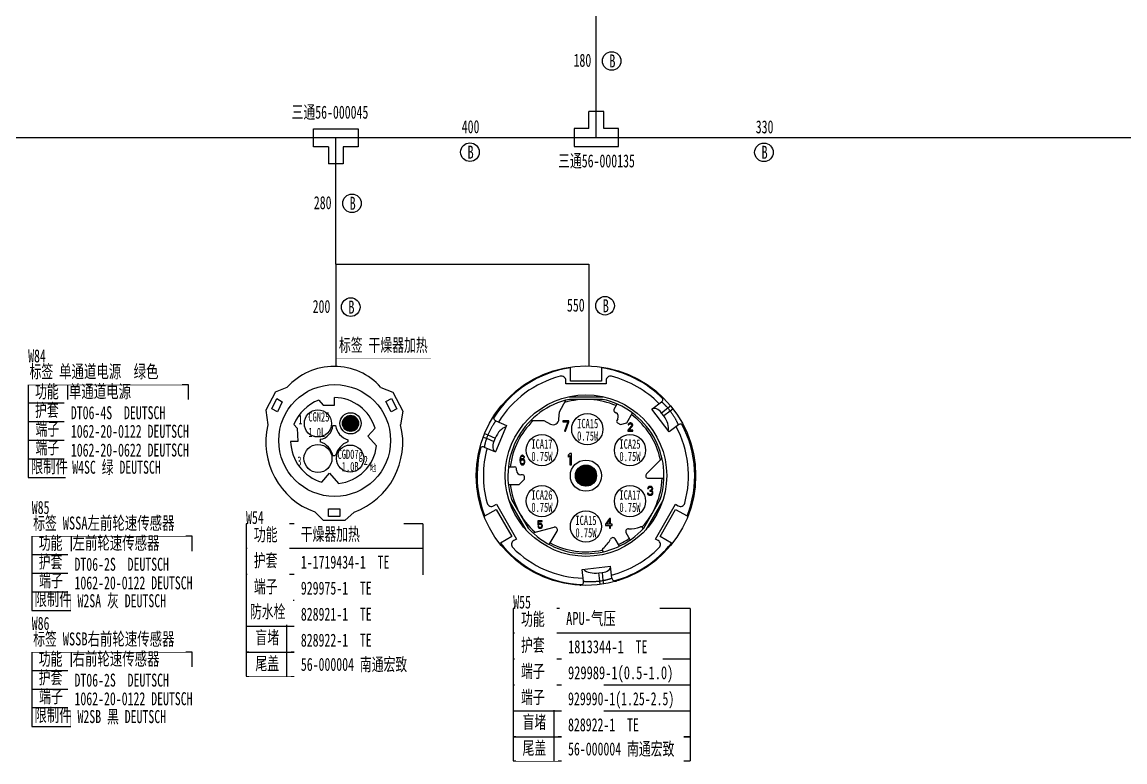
# Model space of a CAD drawing. Header units: millimetres. Extents: x 3853 to 7217, y 3585 to 4426.
# Drawn here: x 6281 to 6577.7, y 3937.1 to 4136.1 of the extents above; entities that cross this region are included whole.
import ezdxf

# ---------------------------------------------------------------- set-up
doc = ezdxf.new("R2010")
doc.units = ezdxf.units.MM
doc.layers.add('_0', color=7, linetype='Continuous', lineweight=25)
doc.styles.add('标准', font='', dxfattribs={"width": 0.667})
doc.styles.get('标准').set_extended_font_data('SimSun')

msp = doc.modelspace()

# ---------------------------------------------------------------- hatches: boundary and pattern name
at = {"layer": '_0', "linetype": 'ByBlock', "lineweight": -3}
h = msp.add_hatch(dxfattribs=at)
h.set_pattern_fill('ANSI31', color=0, scale=0.08)
h.set_pattern_definition([(45, (6111.45527, 3532.0358), (-0.17960512, 0.17960512), [])])
edge = h.paths.add_edge_path()
edge.add_ellipse((6369.35, 4028.15), major_axis=(2.17, 0), ratio=1, start_angle=0, end_angle=360)
h = msp.add_hatch(dxfattribs=at)
h.set_pattern_fill('ANSI31', color=0, scale=0.08)
h.set_pattern_definition([(45, (6291.17642, 3519.05682), (-0.17960512, 0.17960512), [])])
edge = h.paths.add_edge_path()
edge.add_ellipse((6432.69, 4014.09), major_axis=(2.84, 0), ratio=1, start_angle=0, end_angle=360)

# ---------------------------------------------------------------- linework, layer by layer
at = {"layer": '_0', "lineweight": -3}
for p, q in [((6435.47, 4105.01), (6435.47, 4218.13)), ((6365.37, 4070.94), (6365.37, 4105.01)), ((6365.37, 4070.94), (6433.51, 4070.94)), ((6433.51, 4070.94), (6433.51, 4043.6)), ((6377.51, 4037.83), (6380.76, 4036.57)), ((6460.72, 3978.36), (6460.71, 3937.36))]:
    msp.add_line(p, q, dxfattribs=at)
at = {"layer": '_0', "color": 0, "linetype": 'ByBlock', "lineweight": -3}
for p, q in [((6433.49, 4107.48), (6433.49, 4112.06)), ((6437.47, 4112.06), (6433.49, 4112.06)), ((6437.47, 4107.48), (6437.47, 4112.06)), ((4904.13, 4105.01), (7107.1, 4105.01)), ((6363.38, 4102.52), (6363.38, 4097.94)), ((6367.36, 4102.52), (6367.36, 4097.94)), ((6367.36, 4097.94), (6363.38, 4097.94)), ((6428.49, 4039.53), (6428.49, 4043.06)), ((6436.89, 4043.06), (6436.89, 4039.53)), ((6427.29, 4038.81), (6427.29, 4039.65)), ((6436.89, 4039.53), (6428.49, 4039.53)), ((6438.09, 4039.65), (6438.09, 4038.81)), ((6282.6, 4038.63), (6325.62, 4038.63)), ((6282.6, 4038.63), (6282.6, 4018.59)), ((6282.6, 4038.63), (6282.6, 4013.55)), ((6293.23, 4038.63), (6293.23, 4018.59)), ((6293.23, 4038.63), (6293.23, 4013.55)), ((6325.62, 4038.63), (6325.62, 4018.59)), ((6325.62, 4038.63), (6325.62, 4013.55)), ((6349.18, 4036.64), (6346.52, 4031.67)), ((6349.18, 4036.64), (6352.31, 4037.86)), ((6380.76, 4036.57), (6383.4, 4031.45)), ((6438.09, 4038.81), (6427.29, 4038.81)), ((6282.6, 4033.63), (6325.62, 4033.63)), ((6348.13, 4032.03), (6349.51, 4034.81)), ((6349.51, 4034.81), (6350.98, 4033.93)), ((6350.98, 4033.93), (6349.68, 4031.28)), ((6360.8, 4034.38), (6361.95, 4033.09)), ((6361.95, 4033.09), (6365.07, 4033.09)), ((6365.07, 4033.09), (6365.07, 4035.1)), ((6378.82, 4034.03), (6380.37, 4034.81)), ((6380.26, 4031.21), (6378.82, 4034.03)), ((6380.37, 4034.81), (6381.83, 4032.1)), ((6425.53, 4031.29), (6427.32, 4034.39)), ((6428.15, 4035.33), (6437.23, 4035.33)), ((6437.16, 4034.61), (6428.23, 4034.61)), ((6441.04, 4033.35), (6440.21, 4031.91)), ((6450.46, 4031.98), (6453.04, 4033.93)), ((6452.42, 4035.72), (6452.62, 4035.87)), ((6346.52, 4031.67), (6347.11, 4027.73)), ((6349.68, 4031.28), (6348.13, 4032.03)), ((6381.83, 4032.1), (6380.26, 4031.21)), ((6383.4, 4031.45), (6382.82, 4027.79)), ((6408.09, 4030.4), (6408.31, 4030.3)), ((6425.43, 4029.29), (6425.53, 4031.29)), ((6440.39, 4031.26), (6440.8, 4031.02)), ((6443.65, 4028.27), (6445.2, 4030.95)), ((6455.08, 4025.85), (6450.46, 4031.98)), ((6454.76, 4032.22), (6453.05, 4030.93)), ((6453.63, 4030.17), (6453.05, 4030.93)), ((6455.36, 4031.47), (6453.63, 4030.17)), ((6455.5, 4032.83), (6454.76, 4032.22)), ((6456.12, 4032.05), (6455.36, 4031.47)), ((6282.6, 4028.63), (6325.62, 4028.63)), ((6354.08, 4027.88), (6355.02, 4026.9)), ((6364.6, 4027.56), (6365.34, 4027.56)), ((6411.31, 4027.6), (6408.31, 4020.53)), ((6408.41, 4028.83), (6411.31, 4027.6)), ((6417.8, 4028.89), (6421.37, 4028.89)), ((6421.37, 4028.89), (6423.16, 4027.98)), ((6426.45, 4028.83), (6426.45, 4028.54)), ((6428.1, 4028.83), (6426.45, 4028.83)), ((6426.45, 4028.54), (6427.82, 4028.54)), ((6427.82, 4028.54), (6426.91, 4026.09)), ((6427.18, 4026.09), (6428.1, 4028.54)), ((6428.1, 4028.54), (6428.1, 4028.83)), ((6441.24, 4029.38), (6441, 4028.96)), ((6441.18, 4028.31), (6442.01, 4027.83)), ((6442.01, 4027.83), (6443.65, 4028.27)), ((6444.98, 4027.47), (6443.97, 4026.32)), ((6444.04, 4027.93), (6444.01, 4027.75)), ((6444.01, 4027.75), (6444.19, 4027.75)), ((6444.19, 4028.12), (6444.04, 4027.93)), ((6444.33, 4028.21), (6444.19, 4028.12)), ((6444.19, 4027.75), (6444.26, 4027.89)), ((6444.26, 4027.89), (6444.37, 4027.98)), ((6444.26, 4026.32), (6445.17, 4027.33)), ((6444.59, 4028.26), (6444.33, 4028.21)), ((6444.37, 4027.98), (6444.55, 4028.03)), ((6444.55, 4028.03), (6444.7, 4028.03)), ((6444.73, 4028.26), (6444.59, 4028.26)), ((6444.7, 4028.03), (6444.88, 4027.98)), ((6444.95, 4028.21), (6444.73, 4028.26)), ((6444.88, 4027.98), (6444.98, 4027.89)), ((6445.09, 4028.12), (6444.95, 4028.21)), ((6444.98, 4027.89), (6445.06, 4027.75)), ((6445.06, 4027.66), (6444.98, 4027.47)), ((6445.06, 4027.75), (6445.06, 4027.66)), ((6445.24, 4027.93), (6445.09, 4028.12)), ((6445.17, 4027.33), (6445.24, 4027.47)), ((6445.27, 4027.75), (6445.24, 4027.93)), ((6445.24, 4027.47), (6445.27, 4027.66)), ((6445.27, 4027.66), (6445.27, 4027.75)), ((6457.6, 4027.75), (6455.08, 4025.85)), ((6459.12, 4027.24), (6458.92, 4027.09)), ((6355.02, 4026.9), (6355.17, 4023.29)), ((6375.94, 4026.84), (6373.96, 4024.75)), ((6373.96, 4024.75), (6376.35, 4022.12)), ((6405.06, 4024.47), (6405.96, 4024.13)), ((6405.42, 4025.39), (6406.31, 4025.03)), ((6405.96, 4024.13), (6407.92, 4023.3)), ((6406.31, 4025.03), (6408.3, 4024.18)), ((6408.3, 4024.18), (6407.92, 4023.3)), ((6426.91, 4026.09), (6427.18, 4026.09)), ((6443.97, 4026.32), (6443.97, 4026.09)), ((6443.97, 4026.09), (6445.27, 4026.09)), ((6445.27, 4026.32), (6444.26, 4026.32)), ((6445.27, 4026.09), (6445.27, 4026.32)), ((6282.6, 4023.63), (6325.62, 4023.63)), ((6355.17, 4023.29), (6353.23, 4023.29)), ((6361.2, 4023.86), (6361.2, 4023.2)), ((6368.66, 4023.72), (6368.66, 4023.21)), ((6405.33, 4021.79), (6408.31, 4020.53)), ((6282.6, 4018.59), (6325.62, 4018.59)), ((6364.58, 4019.48), (6365.34, 4019.48)), ((6404.09, 4020.36), (6403.87, 4020.46)), ((6414.97, 4018.87), (6414.93, 4018.48)), ((6414.93, 4018.48), (6414.93, 4018.09)), ((6415.04, 4019.15), (6414.97, 4018.87)), ((6415.15, 4019.37), (6415.04, 4019.15)), ((6415.11, 4018.48), (6415.15, 4018.81)), ((6415.33, 4018.59), (6415.11, 4018.37)), ((6415.11, 4018.37), (6415.11, 4018.48)), ((6415.33, 4019.54), (6415.15, 4019.37)), ((6415.15, 4018.81), (6415.19, 4018.98)), ((6415.19, 4018.98), (6415.26, 4019.15)), ((6415.19, 4018.09), (6415.26, 4018.2)), ((6415.26, 4019.15), (6415.37, 4019.26)), ((6415.26, 4018.2), (6415.37, 4018.31)), ((6415.51, 4019.6), (6415.33, 4019.54)), ((6415.51, 4018.64), (6415.33, 4018.59)), ((6415.37, 4019.26), (6415.48, 4019.32)), ((6415.37, 4018.31), (6415.48, 4018.37)), ((6415.48, 4019.32), (6415.69, 4019.32)), ((6415.48, 4018.37), (6415.73, 4018.37)), ((6415.66, 4019.6), (6415.51, 4019.6)), ((6415.69, 4018.64), (6415.51, 4018.64)), ((6415.84, 4019.54), (6415.66, 4019.6)), ((6415.69, 4019.32), (6415.8, 4019.26)), ((6415.88, 4018.59), (6415.69, 4018.64)), ((6415.73, 4018.37), (6415.84, 4018.31)), ((6415.8, 4019.26), (6415.91, 4019.15)), ((6416.02, 4019.37), (6415.84, 4019.54)), ((6415.84, 4018.31), (6415.95, 4018.2)), ((6416.06, 4018.42), (6415.88, 4018.59)), ((6415.91, 4019.15), (6415.99, 4018.98)), ((6415.95, 4018.2), (6416.02, 4018.09)), ((6415.99, 4018.98), (6416.17, 4018.98)), ((6416.13, 4019.15), (6416.02, 4019.37)), ((6416.17, 4018.25), (6416.06, 4018.42)), ((6416.17, 4018.98), (6416.13, 4019.15)), ((6416.24, 4017.97), (6416.17, 4018.25)), ((6428.34, 4020.05), (6427.89, 4019.59)), ((6427.89, 4019.59), (6427.89, 4019.07)), ((6427.89, 4019.07), (6428.34, 4019.53)), ((6428.78, 4020.05), (6428.34, 4020.05)), ((6428.34, 4019.53), (6428.34, 4016.97)), ((6428.78, 4016.97), (6428.78, 4020.05)), ((6448.98, 4014.6), (6453.16, 4018.78)), ((6411.83, 4016.49), (6413.49, 4016.49)), ((6413.97, 4015.53), (6413.97, 4016.01)), ((6414.93, 4018.09), (6414.97, 4017.69)), ((6414.97, 4017.69), (6415.04, 4017.41)), ((6415.04, 4017.41), (6415.15, 4017.19)), ((6415.15, 4017.92), (6415.19, 4018.09)), ((6415.15, 4017.75), (6415.15, 4017.92)), ((6415.19, 4017.58), (6415.15, 4017.75)), ((6415.15, 4017.19), (6415.33, 4017.02)), ((6415.26, 4017.41), (6415.19, 4017.58)), ((6415.37, 4017.3), (6415.26, 4017.41)), ((6415.33, 4017.02), (6415.51, 4016.97)), ((6415.48, 4017.25), (6415.37, 4017.3)), ((6415.73, 4017.25), (6415.48, 4017.25)), ((6415.51, 4016.97), (6415.69, 4016.97)), ((6415.69, 4016.97), (6415.88, 4017.02)), ((6415.84, 4017.3), (6415.73, 4017.25)), ((6415.95, 4017.41), (6415.84, 4017.3)), ((6415.88, 4017.02), (6416.06, 4017.19)), ((6416.02, 4017.58), (6415.95, 4017.41)), ((6416.02, 4018.09), (6416.06, 4017.92)), ((6416.06, 4017.75), (6416.02, 4017.58)), ((6416.06, 4017.92), (6416.06, 4017.75)), ((6416.06, 4017.19), (6416.17, 4017.41)), ((6416.17, 4017.41), (6416.24, 4017.69)), ((6416.24, 4017.69), (6416.24, 4017.97)), ((6428.34, 4016.97), (6428.78, 4016.97)), ((6282.6, 4013.55), (6325.62, 4013.55)), ((6361.64, 4012.34), (6363.66, 4014.77)), ((6363.66, 4014.77), (6366.1, 4011.97)), ((6414.69, 4011.69), (6416.13, 4013.13)), ((6415.65, 4014.33), (6415.17, 4014.33)), ((6416.13, 4013.13), (6416.13, 4013.85)), ((6449.49, 4013.37), (6453.68, 4013.37)), ((6411.83, 4011.69), (6414.69, 4011.69)), ((6449.45, 4009.37), (6449.25, 4009.37)), ((6449.25, 4009.37), (6449.29, 4009.22)), ((6449.33, 4010.85), (6449.29, 4010.65)), ((6449.29, 4010.65), (6449.49, 4010.65)), ((6449.49, 4011.05), (6449.33, 4010.85)), ((6449.49, 4009.27), (6449.45, 4009.37)), ((6449.65, 4011.16), (6449.49, 4011.05)), ((6449.49, 4010.65), (6449.57, 4010.8)), ((6449.57, 4009.16), (6449.49, 4009.27)), ((6449.57, 4010.8), (6449.69, 4010.9)), ((6449.93, 4011.21), (6449.65, 4011.16)), ((6449.69, 4010.9), (6449.89, 4010.95)), ((6449.89, 4010.95), (6450.05, 4010.95)), ((6450.05, 4010.13), (6449.89, 4010.13)), ((6449.89, 4010.13), (6449.89, 4009.93)), ((6449.89, 4009.93), (6450.05, 4009.93)), ((6450.01, 4011.21), (6449.93, 4011.21)), ((6450.29, 4011.16), (6450.01, 4011.21)), ((6450.05, 4010.95), (6450.25, 4010.9)), ((6450.29, 4010.24), (6450.05, 4010.13)), ((6450.05, 4009.93), (6450.29, 4009.88)), ((6450.25, 4010.9), (6450.37, 4010.8)), ((6450.45, 4011.05), (6450.29, 4011.16)), ((6450.37, 4010.34), (6450.29, 4010.24)), ((6450.29, 4009.88), (6450.41, 4009.78)), ((6450.37, 4010.8), (6450.45, 4010.65)), ((6450.45, 4010.54), (6450.37, 4010.34)), ((6450.37, 4010.03), (6450.53, 4010.19)), ((6450.57, 4009.93), (6450.37, 4010.03)), ((6450.45, 4009.27), (6450.37, 4009.16)), ((6450.41, 4009.78), (6450.49, 4009.57)), ((6450.61, 4010.85), (6450.45, 4011.05)), ((6450.45, 4010.65), (6450.45, 4010.54)), ((6450.49, 4009.37), (6450.45, 4009.27)), ((6450.49, 4009.57), (6450.49, 4009.37)), ((6450.53, 4010.19), (6450.61, 4010.34)), ((6450.65, 4009.78), (6450.57, 4009.93)), ((6450.65, 4010.65), (6450.61, 4010.85)), ((6450.61, 4010.34), (6450.65, 4010.54)), ((6450.65, 4010.54), (6450.65, 4010.65)), ((6450.69, 4009.57), (6450.65, 4009.78)), ((6450.65, 4009.22), (6450.69, 4009.37)), ((6450.69, 4009.37), (6450.69, 4009.57)), ((6407.85, 4005.98), (6408.58, 4006.4)), ((6408.58, 4006.4), (6413.98, 3997.05)), ((6416.57, 3999.54), (6412.03, 4007.4)), ((6412.69, 4007.69), (6417.15, 3999.96)), ((6448.23, 3999.96), (6452.69, 4007.69)), ((6453.35, 4007.4), (6448.82, 3999.54)), ((6449.29, 4009.22), (6449.37, 4009.06)), ((6449.37, 4009.06), (6449.49, 4008.96)), ((6449.49, 4008.96), (6449.65, 4008.86)), ((6449.65, 4009.11), (6449.57, 4009.16)), ((6449.85, 4009.06), (6449.65, 4009.11)), ((6449.65, 4008.86), (6449.81, 4008.81)), ((6449.81, 4008.81), (6450.13, 4008.81)), ((6450.09, 4009.06), (6449.85, 4009.06)), ((6450.29, 4009.11), (6450.09, 4009.06)), ((6450.13, 4008.81), (6450.29, 4008.86)), ((6450.37, 4009.16), (6450.29, 4009.11)), ((6450.29, 4008.86), (6450.45, 4008.96)), ((6450.45, 4008.96), (6450.57, 4009.06)), ((6450.57, 4009.06), (6450.65, 4009.22)), ((6451.4, 3997.05), (6456.8, 4006.4)), ((6456.8, 4006.4), (6457.53, 4005.98)), ((6362.07, 4002.05), (6359.76, 4004.33)), ((6370.31, 4004.3), (6367.85, 4002.05)), ((6405.5, 4003.24), (6408.56, 4005)), ((6408.56, 4005), (6412.76, 3997.73)), ((6452.62, 3997.73), (6456.82, 4005)), ((6456.82, 4005), (6459.89, 4003.24)), ((6388.83, 4001.11), (6341.23, 4001.11)), ((6367.85, 4002.05), (6362.07, 4002.05)), ((6419.73, 4001.98), (6419.73, 4000.85)), ((6420.9, 4001.98), (6419.73, 4001.98)), ((6419.73, 4000.85), (6419.97, 4000.85)), ((6419.73, 4000.45), (6419.8, 4000.28)), ((6419.94, 4000.45), (6419.73, 4000.45)), ((6419.9, 4001.07), (6419.9, 4001.77)), ((6419.9, 4001.77), (6420.9, 4001.77)), ((6420.07, 4001.2), (6419.9, 4001.07)), ((6420.01, 4000.28), (6419.94, 4000.45)), ((6419.97, 4000.85), (6420.11, 4000.98)), ((6420.25, 4001.24), (6420.07, 4001.2)), ((6420.11, 4000.98), (6420.25, 4001.02)), ((6420.45, 4001.24), (6420.25, 4001.24)), ((6420.25, 4001.02), (6420.45, 4001.02)), ((6420.62, 4001.2), (6420.45, 4001.24)), ((6420.45, 4001.02), (6420.59, 4000.98)), ((6420.59, 4000.98), (6420.69, 4000.89)), ((6420.79, 4001.07), (6420.62, 4001.2)), ((6420.69, 4000.89), (6420.76, 4000.76)), ((6420.76, 4000.41), (6420.69, 4000.28)), ((6420.76, 4000.76), (6420.79, 4000.63)), ((6420.79, 4000.54), (6420.76, 4000.41)), ((6420.9, 4000.89), (6420.79, 4001.07)), ((6420.79, 4000.63), (6420.79, 4000.54)), ((6420.9, 4001.77), (6420.9, 4001.98)), ((6420.97, 4000.67), (6420.9, 4000.89)), ((6420.9, 4000.28), (6420.97, 4000.5)), ((6420.97, 4000.5), (6420.97, 4000.67)), ((6439.02, 4002.56), (6437.97, 4001.05)), ((6437.97, 4001.05), (6437.97, 4000.71)), ((6437.97, 4000.71), (6439.02, 4000.71)), ((6438.28, 4001.05), (6439.02, 4002.11)), ((6439.02, 4001.05), (6438.28, 4001.05)), ((6439.29, 4002.56), (6439.02, 4002.56)), ((6439.02, 4002.11), (6439.02, 4001.05)), ((6439.02, 4000.71), (6439.02, 3999.93)), ((6439.29, 4001.05), (6439.29, 4002.56)), ((6439.72, 4001.05), (6439.29, 4001.05)), ((6439.29, 4000.71), (6439.72, 4000.71)), ((6439.29, 3999.93), (6439.29, 4000.71)), ((6439.72, 4000.71), (6439.72, 4001.05)), ((6283.57, 3997.87), (6326.6, 3997.87)), ((6283.57, 3997.87), (6283.57, 3977.83)), ((6283.57, 3997.87), (6283.57, 3977.83)), ((6294.2, 3997.87), (6294.2, 3977.83)), ((6294.2, 3997.87), (6294.2, 3977.83)), ((6326.6, 3997.87), (6326.6, 3977.83)), ((6326.6, 3997.87), (6326.6, 3977.83)), ((6412.76, 3997.73), (6409.7, 3995.96)), ((6418.4, 3998.7), (6424.11, 4000.23)), ((6419.8, 4000.28), (6419.9, 4000.1)), ((6419.9, 4000.1), (6420.07, 3999.97)), ((6420.11, 4000.19), (6420.01, 4000.28)), ((6420.07, 3999.97), (6420.25, 3999.93)), ((6420.25, 4000.15), (6420.11, 4000.19)), ((6420.45, 4000.15), (6420.25, 4000.15)), ((6420.25, 3999.93), (6420.45, 3999.93)), ((6420.59, 4000.19), (6420.45, 4000.15)), ((6420.45, 3999.93), (6420.62, 3999.97)), ((6420.69, 4000.28), (6420.59, 4000.19)), ((6420.62, 3999.97), (6420.79, 4000.1)), ((6420.79, 4000.1), (6420.9, 4000.28)), ((6422.82, 3995.55), (6424.91, 3999.18)), ((6439.02, 3999.93), (6439.29, 3999.93)), ((6444.61, 3996.8), (6443.49, 3998.74)), ((6448.12, 3999.84), (6447.94, 4000.15)), ((6455.69, 3995.96), (6452.62, 3997.73)), ((6413.98, 3997.05), (6413.25, 3996.63)), ((6441.7, 3995.12), (6440.58, 3997.06)), ((6452.13, 3996.63), (6451.4, 3997.05)), ((6283.57, 3992.87), (6326.6, 3992.87)), ((6437.13, 3993.91), (6437.31, 3993.6)), ((6431.68, 3988.82), (6439.31, 3989.75)), ((6432.07, 3985.69), (6431.68, 3988.82)), ((6439.7, 3986.54), (6439.31, 3989.75)), ((6283.57, 3987.87), (6326.6, 3987.87)), ((6436.15, 3987.91), (6437.1, 3988.03)), ((6436.41, 3985.77), (6436.15, 3987.91)), ((6436.54, 3984.82), (6436.41, 3985.77)), ((6437.36, 3985.91), (6437.1, 3988.03)), ((6437.52, 3984.97), (6437.36, 3985.91)), ((6441.56, 3986.18), (6441.59, 3985.94)), ((6283.57, 3982.87), (6326.6, 3982.87)), ((6430.87, 3984.62), (6430.84, 3984.87)), ((6283.57, 3977.83), (6326.6, 3977.83)), ((6460.72, 3978.36), (6413.12, 3978.36)), ((6283.57, 3966.7), (6326.6, 3966.7)), ((6283.57, 3966.7), (6283.57, 3946.66)), ((6283.57, 3966.7), (6283.57, 3946.66)), ((6294.2, 3966.7), (6294.2, 3946.66)), ((6294.2, 3966.7), (6294.2, 3946.66)), ((6326.6, 3966.7), (6326.6, 3946.66)), ((6326.6, 3966.7), (6326.6, 3946.66)), ((6388.82, 3966.62), (6341.22, 3966.62)), ((6413.11, 3964.86), (6460.72, 3964.86)), ((6283.57, 3961.7), (6326.6, 3961.7)), ((6283.57, 3956.7), (6326.6, 3956.7)), ((6413.12, 3957.86), (6460.72, 3957.86)), ((6413.12, 3957.86), (6460.72, 3957.86)), ((6283.57, 3951.7), (6326.6, 3951.7)), ((6283.57, 3946.66), (6326.6, 3946.66)), ((6460.71, 3943.87), (6413.11, 3943.87))]:
    msp.add_line(p, q, dxfattribs=at)
at = {"layer": '_0', "color": 0}
for p, q in [((6341.23, 3994.61), (6388.83, 3994.6)), ((6413.12, 3971.86), (6460.72, 3971.85)), ((6341.22, 3960.12), (6388.82, 3960.11)), ((6413.11, 3937.37), (6460.71, 3937.36))]:
    msp.add_line(p, q, dxfattribs=at)
at = {"layer": '_0', "color": 0, "linetype": 'ByBlock', "lineweight": -3}
for points in [[(6363.38, 4102.52), (6359.37, 4102.52), (6359.37, 4107.35), (6371.38, 4107.35), (6371.38, 4102.52), (6367.36, 4102.52)], [(6433.49, 4107.48), (6429.48, 4107.48), (6429.48, 4102.65), (6441.48, 4102.65), (6441.48, 4107.48), (6437.47, 4107.48)]]:
    msp.add_lwpolyline(points, dxfattribs=at)
at = {"layer": '_0', "color": 0, "lineweight": -3}
for points in [[(6365.37, 4051.67), (6390.99, 4051.67), (6390.99, 4045.74), (6365.37, 4045.74)], [(6283.57, 4003.79), (6321.99, 4003.79), (6321.99, 3997.87), (6283.57, 3997.87)], [(6283.57, 3972.62), (6321.99, 3972.62), (6321.99, 3966.7), (6283.57, 3966.7)]]:
    msp.add_lwpolyline(points, close=True, dxfattribs=at)
at = {"layer": '_0', "color": 3, "lineweight": -3}
msp.add_lwpolyline([(6282.6, 4044.55), (6321.02, 4044.55), (6321.02, 4038.63), (6282.6, 4038.63)], close=True, dxfattribs=at)
at = {"layer": '_0', "color": 0, "linetype": 'ByBlock', "lineweight": -3}
msp.add_lwpolyline([(6363.46, 4005.18), (6366.44, 4005.18), (6366.44, 4003.09), (6363.46, 4003.09)], close=True, dxfattribs=at)
for centre, radius in [((6439.61, 4125.61), 2.5), ((6369.73, 4087.33), 2.5), ((6369.4, 4059.42), 2.5), ((6437.83, 4059.78), 2.5), ((6432.69, 4014.09), 29.52), ((6365.07, 4023.54), 15.05), ((6432.69, 4014.09), 21.72), ((6360.56, 4028.13), 3.64), ((6369.35, 4028.15), 2.85), ((6369.35, 4028.15), 2.17), ((6433.05, 4026.58), 4.2), ((6420.84, 4020.93), 4.2), ((6444.54, 4020.93), 4.2), ((6360.58, 4018.71), 3.77), ((6369.23, 4018.67), 3.66), ((6432.69, 4014.09), 4.2), ((6432.69, 4014.09), 2.84), ((6420.84, 4007.25), 4.2), ((6444.54, 4007.25), 4.2), ((6432.69, 4000.41), 4.2)]:
    msp.add_circle(centre, radius, dxfattribs=at)
at = {"layer": '_0', "color": 3, "linetype": 'ByBlock', "lineweight": -3}
for centre in [(6401.47, 4101.09), (6480.58, 4101.04)]:
    msp.add_circle(centre, 2.5, dxfattribs=at)
at = {"layer": '_0', "color": 0, "linetype": 'ByBlock', "lineweight": -3}
for centre, radius, start, end in [((6364.89, 4026.59), 16.9, 41.6932, 138.1546), ((6432.69, 4014.09), 29.28, 98.2471, 148.0951), ((6432.69, 4014.09), 29.28, 44.9277, 81.7529), ((6432.69, 4014.09), 27.6, 104.4775, 148.499), ((6426.09, 4039.65), 1.2, 0, 104.4775), ((6439.29, 4039.65), 1.2, 75.5225, 180), ((6432.69, 4014.09), 27.6, 44.495, 75.5225), ((6364.83, 4023.5), 11.6, 110.3186, 157.8148), ((6364.83, 4023.5), 11.6, 16.7278, 88.7913), ((6432.69, 4014.09), 21, 102.2738, 197.7262), ((6432.69, 4014.09), 20.49, 66.728, 106.2748), ((6432.69, 4014.09), 21, 342.2738, 77.7262), ((6452.46, 4034.7), 0.96, 307, 44.2217), ((6408.78, 4029.71), 0.96, 149.1684, 247), ((6440.63, 4031.67), 0.48, 150, 240), ((6440.2, 4029.98), 1.2, 330, 60), ((6432.69, 4014.09), 20.49, 11.9928, 53.272), ((6432.69, 4014.09), 28.56, 37.4815, 39.4081), ((6440.2, 4019.8), 19.12, 37, 37.5885), ((6366.41, 4023.05), 19.86, 166.3751, 250.431), ((6360.56, 4027.85), 4.04, 278.996, 355.9027), ((6369.86, 4028.11), 4.55, 186.9534, 254.7531), ((6363.47, 4023.02), 19.93, 290.0545, 13.8467), ((6432.69, 4014.09), 20.49, 133.7252, 173.272), ((6423.87, 4029.36), 1.56, 242.8664, 357.1336), ((6441.42, 4028.72), 0.48, 150, 240), ((6432.69, 4014.09), 27.6, 344.4775, 28.499), ((6458.18, 4026.98), 0.96, 27.2703, 127), ((6432.69, 4014.09), 29.28, 338.2471, 28.0951), ((6432.69, 4014.09), 28.56, 157.4815, 159.4081), ((6364.83, 4023.5), 11.6, 181.0114, 254.0798), ((6359.65, 4018.39), 5.05, 12.3742, 72.164), ((6370.39, 4018.32), 5.18, 109.5559, 167.1338), ((6364.83, 4023.5), 11.6, 276.3108, 353.1744), ((6432.69, 4014.09), 29.28, 164.9277, 201.7529), ((6404.96, 4020.91), 0.96, 67, 165.1525), ((6432.69, 4014.09), 27.6, 164.495, 195.5225), ((6413.49, 4016.01), 0.48, 0, 90), ((6415.17, 4015.53), 1.2, 180, 270), ((6415.65, 4013.85), 0.48, 0, 90), ((6432.69, 4014.09), 20.49, 317.6418, 357.9858), ((6449.49, 4014.09), 0.72, 135, 270), ((6432.69, 4014.09), 20.49, 186.728, 228.0072), ((6407.25, 4007.02), 1.2, 195.5225, 300), ((6458.13, 4007.02), 1.2, 240, 344.4775), ((6444.54, 4007.25), 7.44, 267.0356, 292.1625), ((6447.53, 3999.91), 0.48, 30, 112.1625), ((6432.69, 4014.09), 21, 222.2738, 317.7262), ((6424.29, 3999.54), 0.72, 330, 105), ((6439.96, 3996.7), 0.72, 30, 152.9644), ((6444.12, 3999.1), 0.72, 87.0356, 210), ((6432.69, 4014.09), 29.28, 218.2471, 268.0951), ((6413.85, 3995.59), 1.2, 120, 224.4775), ((6432.69, 4014.09), 27.6, 224.4775, 268.499), ((6432.69, 4014.09), 20.49, 242.0142, 282.3582), ((6437.55, 3994.15), 0.48, 127.8375, 210), ((6432.69, 4000.41), 7.44, 307.8375, 332.9644), ((6432.69, 4014.09), 27.6, 284.495, 315.5225), ((6432.69, 4014.09), 29.28, 284.9277, 321.7529), ((6432.69, 4014.09), 20.49, 295.2959, 304.7041), ((6451.53, 3995.59), 1.2, 315.5225, 60), ((6431.11, 3985.57), 0.96, 268.6717, 7), ((6432.69, 4014.09), 28.56, 277.4815, 279.4081), ((6440.65, 3986.66), 0.96, 187, 283.8877)]:
    msp.add_arc(centre, radius, start, end, dxfattribs=at)
for centre, major_axis, start_param, end_param in [((6451.95, 4030.1), (-1.44, 1.92), 4.712389, 6.283185), ((6451.64, 4028.67), (-2.6, 3.45), 3.57796, 4.712389), ((6410.59, 4023.21), (1.69, 3.98), 0.436367, 1.570796), ((6409.2, 4022.76), (0.94, 2.21), 1.570796, 3.141593), ((6435.84, 3990.39), (4.29, 0.53), 3.57796, 4.712389), ((6436.93, 3989.41), (2.38, 0.29), 4.712389, 6.283185)]:
    msp.add_ellipse(centre, major_axis=major_axis, ratio=0.57735, start_param=start_param, end_param=end_param, dxfattribs=at)
for points, knots in [([(6454.76, 4032.22), (6454.71, 4032.28), (6454.6, 4032.4), (6454.45, 4032.57), (6454.29, 4032.74), (6454.14, 4032.9), (6453.99, 4033.05), (6453.85, 4033.2), (6453.71, 4033.33), (6453.58, 4033.45), (6453.48, 4033.54), (6453.41, 4033.61), (6453.36, 4033.66), (6453.31, 4033.7), (6453.26, 4033.74), (6453.22, 4033.77), (6453.19, 4033.81), (6453.15, 4033.83), (6453.13, 4033.86), (6453.11, 4033.87), (6453.1, 4033.88), (6453.09, 4033.89), (6453.08, 4033.9), (6453.07, 4033.91), (6453.06, 4033.91), (6453.06, 4033.92), (6453.05, 4033.92), (6453.05, 4033.92), (6453.05, 4033.92), (6453.05, 4033.93), (6453.04, 4033.93), (6453.04, 4033.93), (6453.04, 4033.93), (6453.04, 4033.93), (6453.04, 4033.93), (6453.04, 4033.93), (6453.04, 4033.93), (6453.04, 4033.93), (6453.04, 4033.93), (6453.04, 4033.93)], [0, 0, 0, 0, 0.097385, 0.193835, 0.288434, 0.380296, 0.468565, 0.552428, 0.631107, 0.703864, 0.770002, 0.800382, 0.828866, 0.855377, 0.879846, 0.902206, 0.922395, 0.940353, 0.95603, 0.962997, 0.969377, 0.975164, 0.980355, 0.984944, 0.988929, 0.992306, 0.993766, 0.995073, 0.996227, 0.997227, 0.998074, 0.998767, 0.999307, 0.999518, 0.999692, 0.999827, 0.999923, 0.999981, 1, 1, 1, 1]), ([(6457.6, 4027.75), (6457.6, 4027.75), (6457.6, 4027.75), (6457.6, 4027.75), (6457.6, 4027.75), (6457.6, 4027.75), (6457.6, 4027.75), (6457.6, 4027.75), (6457.6, 4027.75), (6457.59, 4027.75), (6457.59, 4027.76), (6457.59, 4027.76), (6457.59, 4027.77), (6457.59, 4027.77), (6457.58, 4027.78), (6457.58, 4027.79), (6457.57, 4027.8), (6457.56, 4027.82), (6457.55, 4027.84), (6457.54, 4027.86), (6457.53, 4027.89), (6457.52, 4027.92), (6457.49, 4027.97), (6457.46, 4028.04), (6457.43, 4028.11), (6457.39, 4028.19), (6457.34, 4028.29), (6457.29, 4028.38), (6457.24, 4028.49), (6457.16, 4028.64), (6457.05, 4028.85), (6456.91, 4029.11), (6456.75, 4029.39), (6456.57, 4029.69), (6456.38, 4030), (6456.17, 4030.32), (6455.95, 4030.65), (6455.72, 4030.98), (6455.56, 4031.2), (6455.47, 4031.31)], [0, 0, 0, 0, 0.000019, 0.000076, 0.000171, 0.000304, 0.000475, 0.000684, 0.001215, 0.001899, 0.002734, 0.00372, 0.004858, 0.006147, 0.007587, 0.010917, 0.014847, 0.019374, 0.024494, 0.030203, 0.036498, 0.043373, 0.058846, 0.076578, 0.096519, 0.118616, 0.142811, 0.169042, 0.197242, 0.227344, 0.292961, 0.365288, 0.443679, 0.527447, 0.615863, 0.708158, 0.803519, 0.901093, 1, 1, 1, 1]), ([(6408.41, 4028.83), (6408.41, 4028.83), (6408.41, 4028.83), (6408.41, 4028.83), (6408.41, 4028.83), (6408.41, 4028.83), (6408.41, 4028.83), (6408.41, 4028.82), (6408.41, 4028.82), (6408.4, 4028.82), (6408.4, 4028.82), (6408.4, 4028.81), (6408.4, 4028.81), (6408.39, 4028.8), (6408.39, 4028.8), (6408.38, 4028.79), (6408.37, 4028.77), (6408.36, 4028.76), (6408.35, 4028.74), (6408.33, 4028.72), (6408.32, 4028.69), (6408.29, 4028.66), (6408.26, 4028.61), (6408.21, 4028.55), (6408.16, 4028.48), (6408.11, 4028.39), (6408.05, 4028.31), (6407.99, 4028.21), (6407.92, 4028.11), (6407.82, 4027.95), (6407.69, 4027.75), (6407.53, 4027.48), (6407.36, 4027.18), (6407.18, 4026.86), (6407, 4026.52), (6406.82, 4026.17), (6406.65, 4025.8), (6406.47, 4025.42), (6406.36, 4025.16), (6406.31, 4025.03)], [0, 0, 0, 0, 0.000019, 0.000077, 0.000173, 0.000308, 0.000481, 0.000692, 0.001231, 0.001923, 0.002768, 0.003767, 0.004919, 0.006223, 0.007681, 0.011052, 0.01503, 0.019611, 0.024792, 0.030569, 0.036937, 0.043892, 0.059538, 0.077462, 0.09761, 0.119926, 0.144347, 0.170808, 0.199239, 0.229568, 0.29561, 0.368293, 0.446934, 0.530803, 0.61913, 0.711094, 0.805832, 0.902444, 1, 1, 1, 1]), ([(6405.96, 4024.13), (6405.93, 4024.06), (6405.88, 4023.91), (6405.81, 4023.69), (6405.74, 4023.47), (6405.67, 4023.26), (6405.62, 4023.05), (6405.56, 4022.85), (6405.52, 4022.67), (6405.48, 4022.5), (6405.45, 4022.37), (6405.43, 4022.27), (6405.41, 4022.2), (6405.4, 4022.14), (6405.39, 4022.08), (6405.38, 4022.02), (6405.37, 4021.98), (6405.36, 4021.93), (6405.35, 4021.9), (6405.35, 4021.88), (6405.35, 4021.86), (6405.34, 4021.85), (6405.34, 4021.84), (6405.34, 4021.83), (6405.34, 4021.82), (6405.34, 4021.81), (6405.34, 4021.8), (6405.33, 4021.8), (6405.33, 4021.8), (6405.33, 4021.8), (6405.33, 4021.79), (6405.33, 4021.79), (6405.33, 4021.79), (6405.33, 4021.79), (6405.33, 4021.79), (6405.33, 4021.79), (6405.33, 4021.79), (6405.33, 4021.79), (6405.33, 4021.79), (6405.33, 4021.79)], [0, 0, 0, 0, 0.097385, 0.193835, 0.288434, 0.380296, 0.468565, 0.552428, 0.631107, 0.703864, 0.770002, 0.800382, 0.828866, 0.855377, 0.879846, 0.902206, 0.922395, 0.940353, 0.95603, 0.962997, 0.969377, 0.975164, 0.980355, 0.984944, 0.988929, 0.992306, 0.993766, 0.995073, 0.996227, 0.997227, 0.998074, 0.998767, 0.999307, 0.999518, 0.999692, 0.999827, 0.999923, 0.999981, 1, 1, 1, 1]), ([(6432.07, 3985.69), (6432.07, 3985.69), (6432.07, 3985.69), (6432.07, 3985.69), (6432.07, 3985.69), (6432.07, 3985.69), (6432.07, 3985.69), (6432.07, 3985.69), (6432.07, 3985.69), (6432.08, 3985.69), (6432.08, 3985.69), (6432.08, 3985.69), (6432.09, 3985.69), (6432.1, 3985.69), (6432.1, 3985.68), (6432.12, 3985.68), (6432.13, 3985.68), (6432.15, 3985.68), (6432.18, 3985.68), (6432.2, 3985.68), (6432.23, 3985.67), (6432.27, 3985.67), (6432.33, 3985.66), (6432.41, 3985.66), (6432.49, 3985.65), (6432.59, 3985.65), (6432.7, 3985.64), (6432.81, 3985.63), (6432.94, 3985.63), (6433.12, 3985.62), (6433.36, 3985.61), (6433.68, 3985.6), (6434.02, 3985.6), (6434.38, 3985.61), (6434.76, 3985.62), (6435.16, 3985.64), (6435.57, 3985.68), (6435.99, 3985.72), (6436.27, 3985.75), (6436.41, 3985.77)], [0, 0, 0, 0, 0.000019, 0.000077, 0.000173, 0.000308, 0.000481, 0.000692, 0.001231, 0.001923, 0.002768, 0.003767, 0.004919, 0.006223, 0.007681, 0.011052, 0.01503, 0.019611, 0.024792, 0.030569, 0.036937, 0.043892, 0.059538, 0.077462, 0.09761, 0.119926, 0.144347, 0.170808, 0.199239, 0.229568, 0.29561, 0.368293, 0.446934, 0.530803, 0.61913, 0.711094, 0.805832, 0.902444, 1, 1, 1, 1]), ([(6437.36, 3985.91), (6437.44, 3985.93), (6437.59, 3985.96), (6437.82, 3986), (6438.04, 3986.05), (6438.26, 3986.1), (6438.47, 3986.16), (6438.66, 3986.21), (6438.85, 3986.26), (6439.01, 3986.31), (6439.14, 3986.35), (6439.24, 3986.39), (6439.31, 3986.41), (6439.37, 3986.43), (6439.42, 3986.45), (6439.47, 3986.46), (6439.52, 3986.48), (6439.56, 3986.49), (6439.59, 3986.5), (6439.62, 3986.51), (6439.63, 3986.52), (6439.64, 3986.52), (6439.66, 3986.53), (6439.67, 3986.53), (6439.67, 3986.53), (6439.68, 3986.54), (6439.69, 3986.54), (6439.69, 3986.54), (6439.69, 3986.54), (6439.69, 3986.54), (6439.7, 3986.54), (6439.7, 3986.54), (6439.7, 3986.54), (6439.7, 3986.54), (6439.7, 3986.54), (6439.7, 3986.54), (6439.7, 3986.54), (6439.7, 3986.54), (6439.7, 3986.54), (6439.7, 3986.54)], [0, 0, 0, 0, 0.097385, 0.193835, 0.288434, 0.380296, 0.468565, 0.552428, 0.631107, 0.703864, 0.770002, 0.800382, 0.828866, 0.855377, 0.879846, 0.902206, 0.922395, 0.940353, 0.95603, 0.962997, 0.969377, 0.975164, 0.980355, 0.984944, 0.988929, 0.992306, 0.993766, 0.995073, 0.996227, 0.997227, 0.998074, 0.998767, 0.999307, 0.999518, 0.999692, 0.999827, 0.999923, 0.999981, 1, 1, 1, 1])]:
    msp.add_open_spline(points, degree=3, knots=knots, dxfattribs=at)

# ---------------------------------------------------------------- texts
at = {"layer": '_0', "color": 0, "linetype": 'ByBlock', "lineweight": -3, "style": '标准', "width": 0.667}
for s, height, p in [('1', 2.51, (6355.29, 4027.87)), ('3', 2.51, (6355.01, 4016.76)), ('2', 2.51, (6372.88, 4016.93)), ('地', 1.95, (6374.48, 4015.19))]:
    msp.add_text(s, height=height, dxfattribs=at).set_placement(p)
at = {"layer": '_0', "color": 0, "linetype": 'ByBlock', "lineweight": -3, "char_height": 3.5, "attachment_point": 1, "style": '标准'}
for s, insert in [('180', (6429.36, 4127.55)), ('280', (6359.47, 4089.26)), ('200', (6359.15, 4061.35)), ('550', (6427.58, 4061.71))]:
    msp.add_mtext(s, dxfattribs=dict(at, insert=insert))
for s, insert, width in [('{\\W0.7;B}', (6438.96, 4127.37), 2.4249), ('{\\W0.7;B}', (6369.08, 4089.09), 2.4249), ('{\\W0.7;B}', (6368.75, 4061.18), 2.4249), ('{\\W0.7;B}', (6437.19, 4061.53), 2.4249), ('{\\fFangSong_GB2312|b0|i0|c134|p2;功能}', (6284.46, 4038.47), 10.343), ('{\\fFangSong_GB2312|b0|i0|c134|p2;\\W0.7;单通道电源}', (6293.58, 4038.5), 26.1725), ('{\\fFangSong_GB2312|b0|i0|c134|p2;护套}', (6284.46, 4033.47), 10.343), ('{\\fFangSong_GB2312|b0|i0|c134|p2;端子}', (6284.58, 4028.42), 10.343), ('{\\fFangSong_GB2312|b0|i0|c134|p2;端子}', (6284.58, 4023.42), 10.343), ('{\\fFangSong_GB2312|b0|i0|c134|p2;\\W0.7;限制件}', (6283.3, 4018.32), 10.343), ('{\\fFangSong_GB2312|b0|i0|c134|p2;功能}', (6285.44, 3997.71), 10.343), ('{\\fFangSong_GB2312|b0|i0|c134|p2;\\W0.7;左前轮速传感器}', (6294.55, 3997.74), 26.1725), ('{\\fFangSong_GB2312|b0|i0|c134|p2;护套}', (6285.44, 3992.71), 10.343), ('{\\fFangSong_GB2312|b0|i0|c134|p2;端子}', (6285.55, 3987.66), 10.343), ('{\\fFangSong_GB2312|b0|i0|c134|p2;功能}', (6285.44, 3966.55), 10.343), ('{\\fFangSong_GB2312|b0|i0|c134|p2;\\W0.7;右前轮速传感器}', (6294.55, 3966.58), 26.1725), ('{\\fFangSong_GB2312|b0|i0|c134|p2;护套}', (6285.44, 3961.55), 10.343), ('{\\fFangSong_GB2312|b0|i0|c134|p2;端子}', (6285.55, 3956.5), 10.343)]:
    msp.add_mtext(s, dxfattribs=dict(at, insert=insert, width=width))
at = {"layer": '_0', "color": 3, "linetype": 'ByBlock', "lineweight": -3, "char_height": 3.5, "attachment_point": 1, "style": '标准'}
for s, insert in [('400', (6399.27, 4109.69)), ('330', (6478.38, 4109.65))]:
    msp.add_mtext(s, dxfattribs=dict(at, insert=insert))
at = {"layer": '_0', "color": 3, "linetype": 'ByBlock', "lineweight": -3, "char_height": 3.5, "width": 2.4249, "attachment_point": 1, "style": '标准'}
for insert in [(6400.82, 4102.85), (6479.93, 4102.8)]:
    msp.add_mtext('{\\W0.7;B}', dxfattribs=dict(at, insert=insert))
at = {"layer": '_0', "color": 0, "char_height": 2.5, "attachment_point": 1, "style": '标准'}
for s, insert, width in [('{\\fFangSong_GB2312|b0|i0|c134|p2;CGN25\\P1.0L}', (6357.99, 4031.15), 6.0174), ('\\pxsm0.8,qc,t0.216832;{\\fFangSong_GB2312|b0|i0|c134|p2;ICA15\\P0.75W}', (6431.47, 4029.36), 3.3698), ('\\pxsm0.8,qc,t0.3872;{\\fFangSong_GB2312|b0|i0|c134|p2;CGD07g\\P1.0B}', (6366.24, 4021.1), 6.0174), ('\\pxsm0.8,qc,t0.216832;{\\fFangSong_GB2312|b0|i0|c134|p2;ICA17\\P0.75W}', (6419.16, 4023.84), 3.3698), ('\\pxsm0.8,qc,t0.216832;{\\fFangSong_GB2312|b0|i0|c134|p2;ICA25\\P0.75W}', (6442.85, 4023.84), 3.3698), ('\\pxsm0.8,qc,t0.216832;{\\fFangSong_GB2312|b0|i0|c134|p2;ICA26\\P0.75W}', (6419.16, 4010.16), 3.3698), ('\\pxsm0.8,qc,t0.216832;{\\fFangSong_GB2312|b0|i0|c134|p2;ICA17\\P0.75W}', (6442.85, 4010.16), 3.3698), ('\\pxsm0.8,qc,t0.216832;{\\fFangSong_GB2312|b0|i0|c134|p2;ICA15\\P0.75W}', (6431.01, 4003.32), 3.3698)]:
    msp.add_mtext(s, dxfattribs=dict(at, insert=insert, width=width))

# ---------------------------------------------------------------- next in the draw order: texts
at = {"layer": '_0', "color": 0, "char_height": 3.5, "attachment_point": 1, "style": '标准', "bg_fill": 2}
for s, insert, width in [('\\pxqc;{\\fFangSong_GB2312|b0|i0|c134|p2;三通56-000045}', (6353.54, 4113.6), 20.5328), ('\\pxqc;{\\fFangSong_GB2312|b0|i0|c134|p2;三通56-000135}', (6425.26, 4100.5), 20.5328), ('{\\fFangSong_GB2312|b0|i0|c134|p2;标签 干燥器加热}', (6366.23, 4050.97), 24.7602), ('{\\fFangSong_GB2312|b0|i0|c134|p2;\\C3;标签 \\fFangSong_GB2312|b0|i0|c134|p2;\\W0.7;单通道电源  绿色}', (6282.98, 4043.85), 39.2326), ('{\\fFangSong_GB2312|b0|i0|c134|p2;DT06-4S  DEUTSCH}', (6294.09, 4032.77), 31.6249), ('{\\fFangSong_GB2312|b0|i0|c134|p2;W4SC 绿 DEUTSCH}', (6294.45, 4018.11), 31.6249), ('{\\fFangSong_GB2312|b0|i0|c134|p2;标签 \\W0.7;WSSA左前轮速传感器}', (6283.96, 4003.09), 39.2326), ('{\\fFangSong_GB2312|b0|i0|c134|p2;干燥器加热}', (6355.93, 4000.13), 25.971), ('{\\fFangSong_GB2312|b0|i0|c134|p2;DT06-2S  DEUTSCH}', (6295.07, 3992.01), 31.6249), ('{\\fFangSong_GB2312|b0|i0|c134|p2;\\W0.7;APU-气压}', (6427.36, 3977.44), 23.43), ('{\\fFangSong_GB2312|b0|i0|c134|p2;标签 \\W0.7;WSSB右前轮速传感器}', (6283.96, 3971.93), 39.2326), ('{\\fFangSong_GB2312|b0|i0|c134|p2;盲堵}', (6343.75, 3972.33), 7.8037), ('{\\fFangSong_GB2312|b0|i0|c134|p2;DT06-2S  DEUTSCH}', (6295.07, 3960.85), 31.6249), ('{\\fFangSong_GB2312|b0|i0|c134|p2;盲堵}', (6415.64, 3949.58), 7.8037)]:
    msp.add_mtext(s, dxfattribs=dict(at, insert=insert, width=width))

# ---------------------------------------------------------------- next in the draw order: linework, layer by layer
at = {"layer": '_0', "lineweight": -3}
msp.add_line((6365.37, 4070.94), (6365.37, 4043.48), dxfattribs=at)
at = {"layer": '_0', "color": 0, "linetype": 'ByBlock', "lineweight": -3}
for p, q in [((6341.23, 3973.61), (6388.83, 3973.62)), ((6413.12, 3950.86), (6460.72, 3950.87))]:
    msp.add_line(p, q, dxfattribs=at)

# ---------------------------------------------------------------- next in the draw order: texts
at = {"layer": '_0', "color": 0, "linetype": 'ByBlock', "lineweight": -3, "char_height": 3.5, "width": 15.1586, "attachment_point": 1, "style": '标准'}
for s, insert in [('W84', (6282.6, 4048.05)), ('W85', (6283.57, 4007.29)), ('W86', (6283.57, 3976.12))]:
    msp.add_mtext(s, dxfattribs=dict(at, insert=insert))
at = {"layer": '_0', "color": 0, "char_height": 3.5, "attachment_point": 1, "style": '标准', "bg_fill": 2}
for s, insert, width in [('{\\fFangSong_GB2312|b0|i0|c134|p2;1062-20-0122 DEUTSCH}', (6294.09, 4027.77), 37.8691), ('{\\fFangSong_GB2312|b0|i0|c134|p2;1062-20-0122 DEUTSCH}', (6295.07, 3987.01), 43.2904), ('{\\f@FangSong_GB2312|b0|i0|c134|p2;\\W0.7;1813344-1\\W0.667;  TE', (6427.87, 3969.84), 23.697), ('{\\fFangSong_GB2312|b0|i0|c134|p2;尾盖}', (6343.75, 3965.33), 7.8037), ('{\\fFangSong_GB2312|b0|i0|c134|p2;1062-20-0122 DEUTSCH}', (6295.07, 3955.85), 43.2904), ('{\\fFangSong_GB2312|b0|i0|c134|p2;尾盖}', (6415.64, 3942.58), 7.8037)]:
    msp.add_mtext(s, dxfattribs=dict(at, insert=insert, width=width))

# ---------------------------------------------------------------- next in the draw order: linework, layer by layer
at = {"layer": '_0', "color": 0, "linetype": 'ByBlock', "lineweight": -3}
for p, q in [((6352.14, 4001.11), (6352.15, 3960.12)), ((6341.22, 3987.61), (6388.83, 3987.61)), ((6341.23, 3980.61), (6388.83, 3980.61)), ((6341.23, 3980.61), (6388.83, 3980.61)), ((6424.03, 3978.36), (6424.04, 3937.37)), ((6341.23, 3966.62), (6388.83, 3966.63)), ((6413.12, 3943.87), (6460.72, 3943.88))]:
    msp.add_line(p, q, dxfattribs=at)
at = {"layer": '_0', "color": 0, "lineweight": -3}
for p, q in [((6341.22, 3966.62), (6341.22, 3960.12)), ((6413.12, 3950.86), (6413.12, 3943.87)), ((6413.11, 3943.87), (6413.11, 3937.37))]:
    msp.add_line(p, q, dxfattribs=at)

# ---------------------------------------------------------------- next in the draw order: texts
at = {"layer": '_0', "color": 0, "insert": (6294.09, 4022.73), "char_height": 3.5, "width": 37.8691, "attachment_point": 1, "style": '标准', "bg_fill": 2}
msp.add_mtext('{\\fFangSong_GB2312|b0|i0|c134|p2;1062-20-0622 DEUTSCH}', dxfattribs=at)
at = {"layer": '_0', "color": 0, "linetype": 'ByBlock', "lineweight": -3, "char_height": 3.5, "width": 10.343, "attachment_point": 1, "style": '标准'}
for insert in [(6284.28, 3982.6), (6284.28, 3951.43)]:
    msp.add_mtext('{\\fFangSong_GB2312|b0|i0|c134|p2;\\W0.7;限制件}', dxfattribs=dict(at, insert=insert))

# ---------------------------------------------------------------- next in the draw order: texts
at = {"layer": '_0', "color": 0, "char_height": 3.5, "attachment_point": 1, "style": '标准', "bg_fill": 2}
for s, insert, width in [('{\\fFangSong_GB2312|b0|i0|c134|p2;1-1719434-1  TE}', (6355.98, 3992.59), 35.8921), ('{\\fFangSong_GB2312|b0|i0|c134|p2;W2SA 灰 DEUTSCH}', (6295.88, 3982.2), 31.6249), ('{\\fFangSong_GB2312|b0|i0|c134|p2;功能}', (6415.22, 3977.27), 7.8037), ('{\\fFangSong_GB2312|b0|i0|c134|p2;W2SB 黑 DEUTSCH}', (6295.88, 3951.04), 31.6249), ('{\\fFangSong_GB2312|b0|i0|c134|p2;56-000004 南通宏致}', (6427.87, 3942.35), 29.3394)]:
    msp.add_mtext(s, dxfattribs=dict(at, insert=insert, width=width))

# ---------------------------------------------------------------- next in the draw order: linework, layer by layer
at = {"layer": '_0', "lineweight": -3}
msp.add_line((6388.83, 4001.11), (6388.82, 3960.11), dxfattribs=at)

# ---------------------------------------------------------------- next in the draw order: texts
at = {"layer": '_0', "color": 0, "char_height": 3.5, "width": 7.8037, "attachment_point": 1, "style": '标准', "bg_fill": 2}
for s, insert in [('{\\fFangSong_GB2312|b0|i0|c134|p2;功能}', (6343.33, 4000.02)), ('{\\fFangSong_GB2312|b0|i0|c134|p2;护套}', (6415.22, 3970.28))]:
    msp.add_mtext(s, dxfattribs=dict(at, insert=insert))
at = {"layer": '_0', "color": 0, "linetype": 'ByBlock', "lineweight": -3, "insert": (6413.12, 3981.86), "char_height": 3.5, "width": 15.1586, "attachment_point": 1, "style": '标准'}
msp.add_mtext('W55', dxfattribs=at)

# ---------------------------------------------------------------- next in the draw order: linework, layer by layer
at = {"layer": '_0', "color": 0, "lineweight": -3}
msp.add_line((6413.12, 3978.36), (6413.12, 3971.86), dxfattribs=at)

# ---------------------------------------------------------------- next in the draw order: texts
at = {"layer": '_0', "color": 0, "linetype": 'ByBlock', "lineweight": -3, "insert": (6341.23, 4004.61), "char_height": 3.5, "width": 15.1586, "attachment_point": 1, "style": '标准'}
msp.add_mtext('W54', dxfattribs=at)
at = {"layer": '_0', "color": 0, "char_height": 3.5, "attachment_point": 1, "style": '标准', "bg_fill": 2}
for s, insert, width in [('{\\fFangSong_GB2312|b0|i0|c134|p2;护套}', (6343.33, 3993.03), 7.8037), ('{\\fFangSong_GB2312|b0|i0|c134|p2;56-000004 南通宏致}', (6355.98, 3965.09), 35.8921), ('{\\fFangSong_GB2312|b0|i0|c134|p2;端子}', (6415.23, 3963.28), 7.8037)]:
    msp.add_mtext(s, dxfattribs=dict(at, insert=insert, width=width))

# ---------------------------------------------------------------- next in the draw order: linework, layer by layer
at = {"layer": '_0', "color": 0, "lineweight": -3}
for p, q in [((6341.23, 4001.11), (6341.23, 3994.61)), ((6413.12, 3971.86), (6413.12, 3964.86)), ((6413.12, 3964.86), (6413.12, 3957.86)), ((6413.12, 3957.86), (6413.12, 3950.86))]:
    msp.add_line(p, q, dxfattribs=at)

# ---------------------------------------------------------------- next in the draw order: texts
at = {"layer": '_0', "color": 0, "char_height": 3.5, "width": 7.8037, "attachment_point": 1, "style": '标准', "bg_fill": 2}
for s, insert in [('{\\fFangSong_GB2312|b0|i0|c134|p2;端子}', (6343.34, 3986.03)), ('{\\fFangSong_GB2312|b0|i0|c134|p2;\\W0.7;929989-1(0.5-1.0)}', (6427.87, 3962.84))]:
    msp.add_mtext(s, dxfattribs=dict(at, insert=insert))

# ---------------------------------------------------------------- next in the draw order: linework, layer by layer
at = {"layer": '_0', "color": 0, "lineweight": -3}
msp.add_line((6341.23, 3994.61), (6341.23, 3987.61), dxfattribs=at)

# ---------------------------------------------------------------- next in the draw order: texts
at = {"layer": '_0', "color": 0, "char_height": 3.5, "attachment_point": 1, "style": '标准', "bg_fill": 2}
for s, insert, width in [('{\\fFangSong_GB2312|b0|i0|c134|p2;防水栓}', (6342.28, 3979.29), 9.8578), ('{\\fFangSong_GB2312|b0|i0|c134|p2;929990-1(1.25-2.5)}', (6427.87, 3955.84), 7.8037)]:
    msp.add_mtext(s, dxfattribs=dict(at, insert=insert, width=width))

# ---------------------------------------------------------------- next in the draw order: linework, layer by layer
at = {"layer": '_0', "color": 0, "lineweight": -3}
for p, q in [((6341.23, 3987.61), (6341.23, 3980.61)), ((6341.23, 3980.61), (6341.23, 3973.61)), ((6341.23, 3973.61), (6341.23, 3966.62))]:
    msp.add_line(p, q, dxfattribs=at)

# ---------------------------------------------------------------- next in the draw order: texts
at = {"layer": '_0', "color": 0, "char_height": 3.5, "attachment_point": 1, "style": '标准', "bg_fill": 2}
for s, insert, width in [('{\\fFangSong_GB2312|b0|i0|c134|p2;929975-1  TE}', (6355.98, 3985.59), 35.8921), ('{\\fFangSong_GB2312|b0|i0|c134|p2;828922-1  TE}', (6427.87, 3948.85), 26.1569)]:
    msp.add_mtext(s, dxfattribs=dict(at, insert=insert, width=width))

# ---------------------------------------------------------------- next in the draw order: texts
for s, insert, width in [('{\\fFangSong_GB2312|b0|i0|c134|p2;828921-1  TE}', (6355.98, 3978.59), 35.8921), ('{\\fFangSong_GB2312|b0|i0|c134|p2;端子}', (6415.23, 3956.28), 7.8037)]:
    msp.add_mtext(s, dxfattribs=dict(at, insert=insert, width=width))

# ---------------------------------------------------------------- next in the draw order: texts
at = {"layer": '_0', "color": 0, "insert": (6355.98, 3971.6), "char_height": 3.5, "width": 35.8921, "attachment_point": 1, "style": '标准', "bg_fill": 2}
msp.add_mtext('{\\fFangSong_GB2312|b0|i0|c134|p2;828922-1  TE}', dxfattribs=at)

doc.saveas('drawing.dxf')
